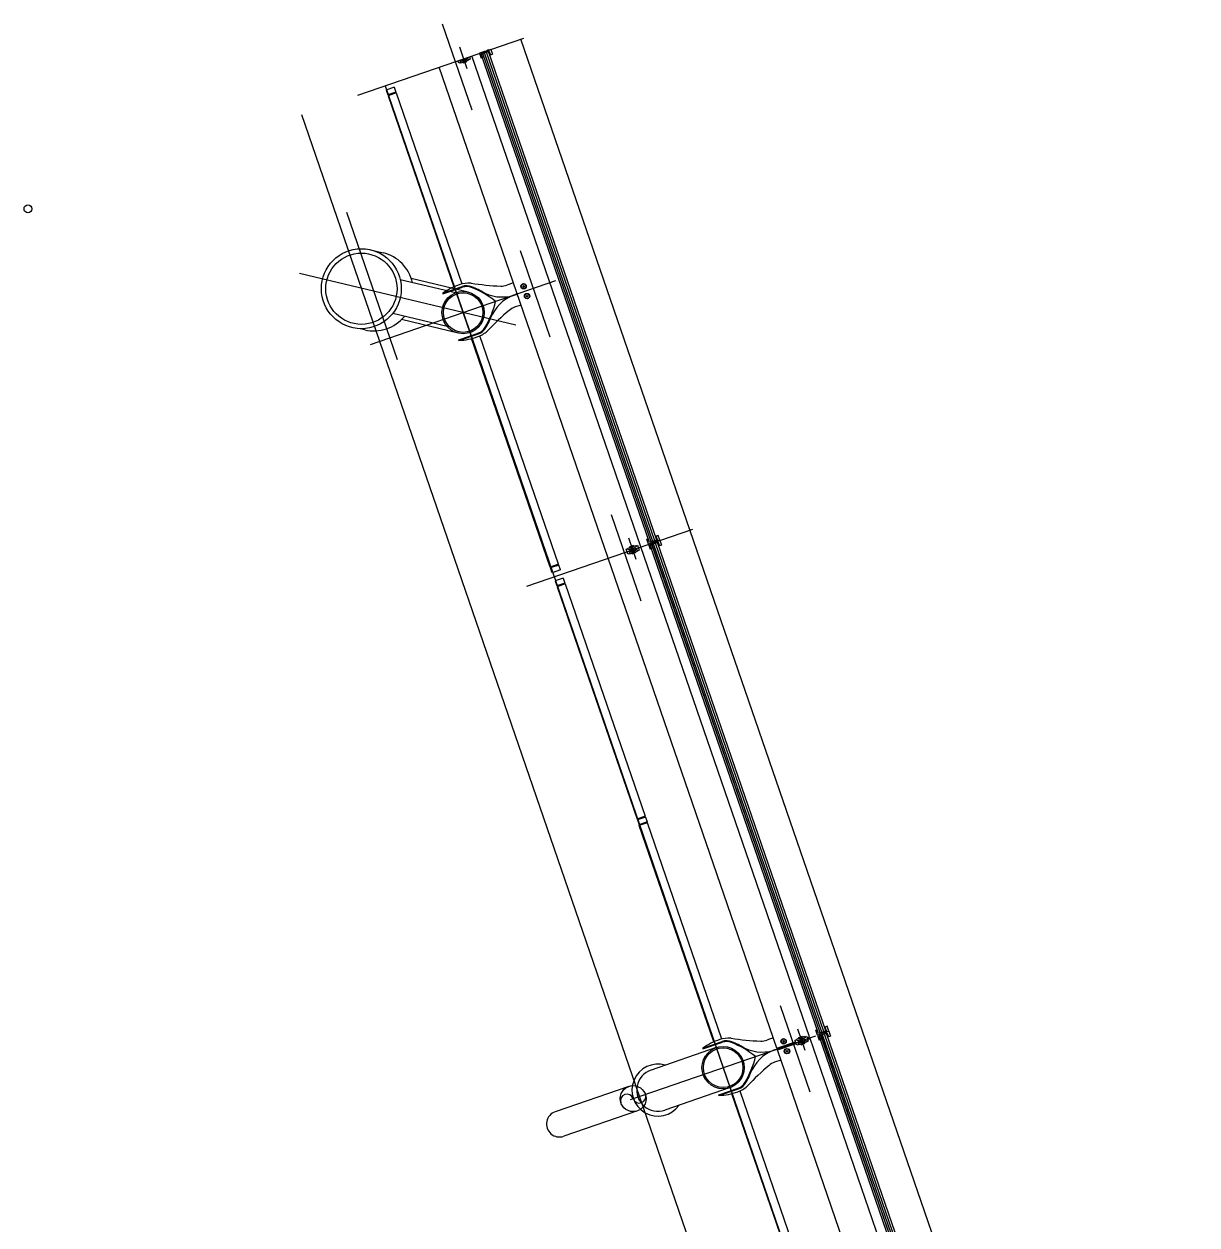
# Model space of a CAD drawing. Extents: x 809487 to 809680, y 818779 to 819225.
# Drawn here: x 809524.42 to 809531.2, y 819218.14 to 819225.08 of the extents above; entities that cross this region are included whole.
import ezdxf

# ---------------------------------------------------------------- set-up
doc = ezdxf.new("R2010")
doc.units = 0
for name, color, linetype in [('F-RC', 7, 'Continuous'), ('MAJ082__', 7, 'Continuous'), ('MAJ214__', 7, 'Continuous'), ('MAJ270__', 7, 'Continuous'), ('MAJ292__', 7, 'Continuous'), ('MAJ314__', 7, 'Continuous')]:
    doc.layers.add(name, color=color, linetype=linetype)

msp = doc.modelspace()

# ---------------------------------------------------------------- linework, layer by layer
at = {"layer": 'F-RC'}
for p, q in [((809526.5597, 819224.7179), (809526.5125, 819224.7017)), ((809526.5125, 819224.7017), (809526.5222, 819224.6733)), ((809526.5695, 819224.6896), (809526.5222, 819224.6733)), ((809526.5711, 819224.6848), (809526.5239, 819224.6686)), ((809526.5239, 819224.6686), (809526.904, 819223.5645)), ((809526.5241, 819224.6739), (809526.5258, 819224.6692)), ((809526.5597, 819224.7179), (809526.5695, 819224.6896)), ((809526.5676, 819224.6889), (809526.5693, 819224.6842)), ((809526.5711, 819224.6848), (809526.9512, 819223.5812)), ((809527.5088, 819221.9617), (809527.0544, 819223.2815)), ((809527.4615, 819221.9455), (809527.007, 819223.2656)), ((809527.5088, 819221.9617), (809527.4615, 819221.9455)), ((809527.5104, 819221.957), (809527.4631, 819221.9407)), ((809527.5085, 819221.9564), (809527.5069, 819221.9611)), ((809527.5202, 819221.9286), (809527.5104, 819221.957)), ((809527.4729, 819221.9124), (809527.4631, 819221.9407)), ((809527.465, 819221.9414), (809527.4634, 819221.9461)), ((809527.5202, 819221.9286), (809527.4729, 819221.9124)), ((809527.5365, 819221.8814), (809527.4892, 819221.8651)), ((809527.4892, 819221.8651), (809527.4989, 819221.8367)), ((809527.5462, 819221.853), (809527.4989, 819221.8367)), ((809527.5478, 819221.8483), (809527.5006, 819221.832)), ((809527.5006, 819221.832), (809527.9629, 819220.4894)), ((809527.5008, 819221.8374), (809527.5025, 819221.8327)), ((809527.5365, 819221.8814), (809527.5462, 819221.853)), ((809527.5443, 819221.8524), (809527.546, 819221.8476)), ((809527.5478, 819221.8483), (809528.0102, 819220.5056)), ((809528.0102, 819220.5056), (809527.9629, 819220.4894)), ((809528.0118, 819220.5009), (809527.9645, 819220.4846)), ((809528.0083, 819220.505), (809528.0099, 819220.5003)), ((809528.0118, 819220.5009), (809528.0216, 819220.4726)), ((809527.9645, 819220.4846), (809527.9743, 819220.4563)), ((809527.9648, 819220.49), (809527.9664, 819220.4853)), ((809528.0216, 819220.4726), (809527.9743, 819220.4563)), ((809528.0035, 819220.4611), (809527.9759, 819220.4515)), ((809528.4063, 819219.2016), (809527.9759, 819220.4515)), ((809527.9762, 819220.4569), (809527.9778, 819220.4522)), ((809528.0232, 819220.4678), (809528.0035, 819220.4611)), ((809528.0197, 819220.4719), (809528.0213, 819220.4672)), ((809528.4534, 819219.2183), (809528.0232, 819220.4678)), ((809528.5092, 819218.9027), (809528.9396, 819217.6528)), ((809528.5566, 819218.9186), (809528.9869, 819217.6691))]:
    msp.add_line(p, q, dxfattribs=at)
at = {"layer": 'MAJ082__'}
for p, q in [((809527.9157, 819218.9448), (809527.4899, 819218.7983)), ((809527.9645, 819218.803), (809527.5388, 819218.6564))]:
    msp.add_line(p, q, dxfattribs=at)
msp.add_circle((809527.9401, 819218.8739), 0.075, dxfattribs=at)
for centre, radius, start, end in [((809527.9046, 819218.8617), 0.0375, 19, 199), ((809527.9756, 819218.8861), 0.0375, 199, 19), ((809527.5144, 819218.7273), 0.075, 108.99964, 289.00049)]:
    msp.add_arc(centre, radius, start, end, dxfattribs=at)
at = {"layer": 'MAJ214__'}
for p, q in [((809526.9323, 819224.8568), (809526.9274, 819224.871)), ((809526.9479, 819224.8688), (809526.9403, 819224.8662)), ((809526.9481, 819224.8688), (809526.9788, 819224.8794)), ((809526.977, 819224.8698), (809526.9553, 819224.8623)), ((809526.9751, 819224.8692), (809526.9748, 819224.8701)), ((809526.977, 819224.8698), (809526.978, 819224.867)), ((809526.9881, 819224.876), (809526.9985, 819224.8796)), ((809526.9936, 819224.8938), (809526.9985, 819224.8796)), ((809528.9596, 819219.2303), (809527.0078, 819224.8987)), ((809528.0436, 819222.0904), (809527.0718, 819224.9127)), ((809528.0443, 819222.0906), (809527.0725, 819224.913)), ((809528.0537, 819222.0939), (809527.0819, 819224.9162)), ((809528.0651, 819222.0978), (809527.0933, 819224.9201)), ((809526.9427, 819224.8604), (809526.9323, 819224.8568)), ((809526.9553, 819224.8623), (809526.9562, 819224.8595)), ((809526.978, 819224.867), (809526.9562, 819224.8595)), ((809526.9575, 819224.8589), (809526.9562, 819224.8595)), ((809526.9572, 819224.863), (809526.9568, 819224.8639)), ((809526.9575, 819224.8589), (809526.9774, 819224.8657)), ((809526.9774, 819224.8657), (809526.978, 819224.867)), ((809527.8993, 819222.0486), (809527.9097, 819222.0522)), ((809527.909, 819222.0202), (809527.8993, 819222.0486)), ((809527.9194, 819222.0238), (809527.909, 819222.0202)), ((809527.9539, 819222.0688), (809527.91, 819222.0536)), ((809527.9113, 819222.0461), (809527.9189, 819222.0488)), ((809527.9246, 819222.0322), (809527.917, 819222.0296)), ((809527.9191, 819222.0488), (809527.9499, 819222.0594)), ((809527.9198, 819222.0612), (809527.9415, 819222.0687)), ((809527.9204, 819222.0625), (809527.9198, 819222.0612)), ((809527.9198, 819222.0612), (809527.9207, 819222.0584)), ((809527.9402, 819222.0693), (809527.9204, 819222.0625)), ((809527.9207, 819222.0584), (809527.9425, 819222.0659)), ((809527.9231, 819222.0592), (809527.9228, 819222.0586)), ((809527.923, 819222.0581), (809527.9228, 819222.0586)), ((809527.9248, 819222.0323), (809527.9556, 819222.0429)), ((809527.9537, 819222.0332), (809527.932, 819222.0258)), ((809527.932, 819222.0258), (809527.933, 819222.0229)), ((809527.9547, 819222.0304), (809527.933, 819222.0229)), ((809527.9342, 819222.0223), (809527.933, 819222.0229)), ((809527.9339, 819222.0264), (809527.9335, 819222.0274)), ((809527.9342, 819222.0223), (809527.9541, 819222.0291)), ((809527.9401, 819222.0651), (809527.9408, 819222.0647)), ((809527.9402, 819222.0693), (809527.9415, 819222.0687)), ((809527.9409, 819222.0643), (809527.9408, 819222.0647)), ((809527.9415, 819222.0687), (809527.9425, 819222.0659)), ((809527.9574, 819222.062), (809527.9499, 819222.0594)), ((809527.9518, 819222.0326), (809527.9515, 819222.0335)), ((809527.9537, 819222.0332), (809527.9547, 819222.0304)), ((809527.9541, 819222.0291), (809527.9547, 819222.0304)), ((809527.955, 819222.0678), (809527.9654, 819222.0714)), ((809527.9648, 819222.0394), (809527.9752, 819222.043)), ((809527.9654, 819222.0714), (809527.9752, 819222.043)), ((809529.0203, 819219.2538), (809528.0485, 819222.0762)), ((809529.021, 819219.2541), (809528.0492, 819222.0764)), ((809529.0305, 819219.2573), (809528.0586, 819222.0797)), ((809529.0418, 819219.2612), (809528.07, 819222.0836)), ((809530.0185, 819216.4247), (809529.0467, 819219.247)), ((809528.7705, 819219.1652), (809528.8792, 819219.2026)), ((809528.7738, 819219.1557), (809528.8825, 819219.1931)), ((809528.876, 819219.2121), (809528.8864, 819219.2156)), ((809528.8792, 819219.2026), (809528.876, 819219.2121)), ((809528.8857, 819219.1837), (809528.8825, 819219.1931)), ((809528.8961, 819219.1873), (809528.8857, 819219.1837)), ((809528.9306, 819219.2322), (809528.8867, 819219.2171)), ((809528.888, 819219.2096), (809528.8956, 819219.2122)), ((809528.9013, 819219.1957), (809528.8937, 819219.193)), ((809528.8958, 819219.2123), (809528.9266, 819219.2229)), ((809528.8965, 819219.2247), (809528.9182, 819219.2321)), ((809528.8971, 819219.2259), (809528.8965, 819219.2247)), ((809528.8965, 819219.2247), (809528.8974, 819219.2218)), ((809528.9169, 819219.2328), (809528.8971, 819219.2259)), ((809528.8974, 819219.2218), (809528.9192, 819219.2293)), ((809528.8998, 819219.2226), (809528.8995, 819219.222)), ((809528.8997, 819219.2215), (809528.8995, 819219.222)), ((809528.9015, 819219.1957), (809528.9323, 819219.2063)), ((809528.9304, 819219.1967), (809528.9087, 819219.1892)), ((809528.9087, 819219.1892), (809528.9097, 819219.1864)), ((809528.9314, 819219.1939), (809528.9097, 819219.1864)), ((809528.9109, 819219.1857), (809528.9097, 819219.1864)), ((809528.9106, 819219.1899), (809528.9102, 819219.1908)), ((809528.9109, 819219.1857), (809528.9308, 819219.1926)), ((809528.9168, 819219.2285), (809528.9175, 819219.2282)), ((809528.9169, 819219.2328), (809528.9182, 819219.2321)), ((809528.9176, 819219.2277), (809528.9175, 819219.2282)), ((809528.9182, 819219.2321), (809528.9192, 819219.2293)), ((809528.9341, 819219.2255), (809528.9266, 819219.2229)), ((809528.9285, 819219.196), (809528.9282, 819219.197)), ((809528.9304, 819219.1967), (809528.9314, 819219.1939)), ((809528.9308, 819219.1926), (809528.9314, 819219.1939)), ((809528.9317, 819219.2312), (809528.9421, 819219.2348)), ((809528.9415, 819219.2029), (809528.9519, 819219.2065)), ((809528.9421, 819219.2348), (809528.9454, 819219.2254)), ((809528.9454, 819219.2254), (809528.9596, 819219.2303)), ((809528.9486, 819219.2159), (809528.9629, 819219.2208)), ((809528.9486, 819219.2159), (809528.9519, 819219.2065)), ((809530.9146, 819213.5524), (809528.9629, 819219.2208)), ((809529.997, 819216.4173), (809529.0252, 819219.2396)), ((809529.9977, 819216.4175), (809529.0259, 819219.2399)), ((809530.0072, 819216.4208), (809529.0353, 819219.2431))]:
    msp.add_line(p, q, dxfattribs=at)
for points in [[(809526.9438, 819224.8594), (809526.9878, 819224.8746)], [(809526.8398, 819223.5276), (809526.9526, 819223.5664)], [(809526.9336, 819223.2551), (809527.0464, 819223.294)], [(809527.9205, 819222.0229), (809527.9645, 819222.038)], [(809528.3421, 819219.1647), (809528.4549, 819219.2036)], [(809528.8972, 819219.1863), (809528.9412, 819219.2015)], [(809528.4359, 819218.8923), (809528.5487, 819218.9311)]]:
    msp.add_lwpolyline(points, dxfattribs=at)
for centre, radius in [((809527.3074, 819223.5679), 0.0155), ((809527.3074, 819223.5679), 0.0135), ((809527.3074, 819223.5679), 0.0042), ((809527.3269, 819223.5112), 0.0155), ((809527.3269, 819223.5112), 0.0135), ((809527.3269, 819223.5112), 0.0042), ((809527.9372, 819222.0458), 0.006), ((809528.8096, 819219.2051), 0.0155), ((809528.8096, 819219.2051), 0.0135), ((809528.8096, 819219.2051), 0.0042), ((809528.9139, 819219.2093), 0.006), ((809528.8292, 819219.1483), 0.0155), ((809528.8292, 819219.1483), 0.0135), ((809528.8292, 819219.1483), 0.0042)]:
    msp.add_circle(centre, radius, dxfattribs=at)
for centre, radius, start, end in [((809526.9605, 819224.8824), 0.0095, 199.00008, 251.30512), ((809526.9605, 819224.8824), 0.006, 199.00013, 18.99986), ((809526.9605, 819224.8824), 0.0109, 281.1265, 296.87349), ((809526.9605, 819224.8824), 0.0095, 325.18264, 18.99991), ((809526.9784, 819223.4915), 0.0792, 68.03764, 109), ((809526.796, 819223.0391), 0.567, 59.89592, 68.03764), ((809527.0904, 819223.547), 0.02, 239.89592, 251.32459), ((809527.1823, 819223.7367), 0.2307, 244.76877, 292.32268), ((809527.3323, 819223.3012), 0.2307, 105.67731, 153.23123), ((809527.1823, 819223.7367), 0.2307, 285.67731, 292.32268), ((809527.3323, 819223.3012), 0.2307, 105.67731, 112.32268), ((809526.5983, 819223.613), 0.567, 329.96236, 338.10407), ((809527.143, 819223.3941), 0.02, 146.67541, 158.10407), ((809527.0207, 819223.3689), 0.0792, 289, 329.96236), ((809527.9372, 819222.0458), 0.0095, 146.69488, 251.30512), ((809527.9372, 819222.0458), 0.0109, 101.1265, 116.87349), ((809527.9372, 819222.0458), 0.0109, 281.1265, 296.87349), ((809527.9372, 819222.0458), 0.0095, 325.18264, 72.81736), ((809528.4807, 819219.1287), 0.0792, 68.03764, 109), ((809528.2982, 819218.6763), 0.567, 59.89592, 68.03764), ((809528.9139, 819219.2093), 0.0095, 146.69488, 251.30512), ((809528.9139, 819219.2093), 0.0109, 101.1265, 116.87349), ((809528.9139, 819219.2093), 0.0109, 281.1265, 296.87349), ((809528.9139, 819219.2093), 0.0095, 325.18264, 72.81736), ((809528.5927, 819219.1841), 0.02, 239.89592, 251.32459), ((809528.6846, 819219.3738), 0.2307, 244.76877, 292.32268), ((809528.8345, 819218.9384), 0.2307, 105.67731, 153.23123), ((809528.8345, 819218.9384), 0.2307, 105.67731, 112.32268), ((809528.6846, 819219.3738), 0.2307, 285.67731, 292.32268), ((809528.6453, 819219.0313), 0.02, 146.67541, 158.10407), ((809528.1006, 819219.2502), 0.567, 329.96236, 338.10407), ((809528.5229, 819219.006), 0.0792, 289, 329.96236)]:
    msp.add_arc(centre, radius, start, end, dxfattribs=at)
for points, degree in [([(809526.9441, 819224.8767), (809526.9444, 819224.8757), (809526.9449, 819224.8747), (809526.9458, 819224.8727), (809526.9463, 819224.8718), (809526.9471, 819224.8705), (809526.9473, 819224.87), (809526.9477, 819224.8694), (809526.9478, 819224.8691), (809526.9479, 819224.8689), (809526.9479, 819224.8688), (809526.9479, 819224.8688)], 3), ([(809526.9481, 819224.8688), (809526.948, 819224.8688), (809526.948, 819224.8688), (809526.9479, 819224.8688)], 2), ([(809526.9481, 819224.8688), (809526.948, 819224.8688), (809526.948, 819224.8688), (809526.9479, 819224.8688)], 2), ([(809526.9575, 819224.8734), (809526.9577, 819224.8733), (809526.9579, 819224.8732), (809526.9583, 819224.8731), (809526.9585, 819224.873), (809526.9587, 819224.8729), (809526.9588, 819224.8729), (809526.9589, 819224.8729), (809526.9589, 819224.8729), (809526.959, 819224.8729)], 3), ([(809526.959, 819224.8729), (809526.9607, 819224.8723), (809526.9626, 819224.8716)], 2), ([(809526.9655, 819224.8726), (809526.9666, 819224.8743), (809526.9676, 819224.8758)], 2), ([(809526.9676, 819224.8758), (809526.9676, 819224.8759), (809526.9676, 819224.8759), (809526.9677, 819224.876), (809526.9677, 819224.876), (809526.9679, 819224.8763), (809526.968, 819224.8764), (809526.9682, 819224.8768), (809526.9684, 819224.877), (809526.9685, 819224.8772)], 3), ([(809526.9788, 819224.8794), (809526.9788, 819224.8794), (809526.9788, 819224.8795), (809526.9788, 819224.8796), (809526.9787, 819224.8798), (809526.9786, 819224.8804), (809526.9785, 819224.8808), (809526.9783, 819224.882), (809526.9782, 819224.883), (809526.9778, 819224.8853), (809526.9775, 819224.8865), (809526.977, 819224.8878), (809526.977, 819224.8879), (809526.977, 819224.888)], 3), ([(809526.9864, 819224.882), (809526.9858, 819224.8818), (809526.9851, 819224.8816), (809526.9836, 819224.881), (809526.9826, 819224.8807), (809526.9811, 819224.8802), (809526.9805, 819224.88), (809526.9795, 819224.8797), (809526.9792, 819224.8795), (809526.9788, 819224.8794)], 3), ([(809526.9864, 819224.882), (809526.9856, 819224.8817), (809526.9847, 819224.8814), (809526.9838, 819224.8811), (809526.9826, 819224.8807), (809526.9813, 819224.8803), (809526.98, 819224.8798), (809526.9796, 819224.8797), (809526.9792, 819224.8796), (809526.9788, 819224.8794)], 3), ([(809526.9864, 819224.882), (809526.9864, 819224.882), (809526.9864, 819224.882), (809526.9865, 819224.8821), (809526.9865, 819224.8821), (809526.9866, 819224.8821), (809526.9866, 819224.8821), (809526.9868, 819224.8821), (809526.9868, 819224.882), (809526.987, 819224.882), (809526.987, 819224.8819), (809526.9871, 819224.8818), (809526.9872, 819224.8817), (809526.9872, 819224.8817)], 3), ([(809526.9873, 819224.8815), (809526.9873, 819224.8815), (809526.9873, 819224.8815), (809526.9872, 819224.8816), (809526.9872, 819224.8816), (809526.9872, 819224.8816), (809526.9872, 819224.8817), (809526.9872, 819224.8817)], 3), ([(809526.9873, 819224.8815), (809526.9874, 819224.8811), (809526.9875, 819224.8808), (809526.9877, 819224.8799), (809526.9878, 819224.8794), (809526.9879, 819224.8783), (809526.988, 819224.8777), (809526.9881, 819224.8765), (809526.9881, 819224.8759), (809526.9881, 819224.8753)], 3), ([(809526.9881, 819224.8753), (809526.9881, 819224.8752), (809526.9881, 819224.8752), (809526.9881, 819224.8751), (809526.9881, 819224.875), (809526.9881, 819224.875), (809526.988, 819224.8749), (809526.988, 819224.8749), (809526.988, 819224.8748), (809526.988, 819224.8748), (809526.988, 819224.8747), (809526.9879, 819224.8747), (809526.9879, 819224.8747), (809526.9879, 819224.8746), (809526.9878, 819224.8746), (809526.9878, 819224.8746)], 3), ([(809526.9399, 819224.8654), (809526.9399, 819224.8654), (809526.9399, 819224.8655), (809526.9399, 819224.8656), (809526.9399, 819224.8656), (809526.9399, 819224.8658), (809526.94, 819224.8659), (809526.9401, 819224.866), (809526.9401, 819224.866), (809526.9402, 819224.8661), (809526.9403, 819224.8661), (809526.9403, 819224.8662), (809526.9403, 819224.8662), (809526.9403, 819224.8662)], 3), ([(809526.9399, 819224.8654), (809526.94, 819224.8654), (809526.94, 819224.8654), (809526.94, 819224.8653), (809526.94, 819224.8653), (809526.94, 819224.8653), (809526.94, 819224.8652), (809526.94, 819224.8652)], 3), ([(809526.9432, 819224.8598), (809526.9428, 819224.8603), (809526.9424, 819224.8608), (809526.9418, 819224.8618), (809526.9415, 819224.8623), (809526.9409, 819224.8633), (809526.9407, 819224.8638), (809526.9403, 819224.8646), (809526.9401, 819224.8649), (809526.94, 819224.8652)], 3), ([(809526.9438, 819224.8594), (809526.9438, 819224.8594), (809526.9438, 819224.8594), (809526.9437, 819224.8594), (809526.9436, 819224.8594), (809526.9436, 819224.8595), (809526.9435, 819224.8595), (809526.9435, 819224.8595), (809526.9435, 819224.8595), (809526.9434, 819224.8596), (809526.9434, 819224.8596), (809526.9433, 819224.8597), (809526.9433, 819224.8597), (809526.9432, 819224.8598), (809526.9432, 819224.8598), (809526.9432, 819224.8598)], 3), ([(809527.9097, 819222.0529), (809527.9097, 819222.0529), (809527.9097, 819222.053), (809527.9097, 819222.0531), (809527.9097, 819222.0531), (809527.9097, 819222.0532), (809527.9097, 819222.0533), (809527.9097, 819222.0533), (809527.9098, 819222.0533), (809527.9098, 819222.0534), (809527.9098, 819222.0534), (809527.9098, 819222.0535), (809527.9099, 819222.0535), (809527.9099, 819222.0536), (809527.9099, 819222.0536), (809527.91, 819222.0536)], 3), ([(809527.9105, 819222.0467), (809527.9104, 819222.047), (809527.9103, 819222.0474), (809527.9101, 819222.0482), (809527.91, 819222.0488), (809527.9098, 819222.0499), (809527.9098, 819222.0505), (809527.9097, 819222.0517), (809527.9097, 819222.0523), (809527.9097, 819222.0529)], 3), ([(809527.9105, 819222.0467), (809527.9105, 819222.0467), (809527.9105, 819222.0467), (809527.9105, 819222.0466), (809527.9105, 819222.0466), (809527.9106, 819222.0465), (809527.9106, 819222.0465), (809527.9106, 819222.0465)], 3), ([(809527.9113, 819222.0461), (809527.9113, 819222.0461), (809527.9113, 819222.0461), (809527.9113, 819222.0461), (809527.9112, 819222.0461), (809527.9112, 819222.0461), (809527.9111, 819222.0461), (809527.911, 819222.0461), (809527.9109, 819222.0461), (809527.9108, 819222.0462), (809527.9107, 819222.0463), (809527.9106, 819222.0464), (809527.9106, 819222.0464), (809527.9106, 819222.0465)], 3), ([(809527.9166, 819222.0288), (809527.9166, 819222.0289), (809527.9166, 819222.0289), (809527.9166, 819222.029), (809527.9166, 819222.0291), (809527.9166, 819222.0292), (809527.9167, 819222.0293), (809527.9168, 819222.0294), (809527.9168, 819222.0295), (809527.9169, 819222.0295), (809527.917, 819222.0296), (809527.917, 819222.0296), (809527.917, 819222.0296), (809527.917, 819222.0296)], 3), ([(809527.9166, 819222.0288), (809527.9167, 819222.0288), (809527.9167, 819222.0288), (809527.9167, 819222.0288), (809527.9167, 819222.0287), (809527.9167, 819222.0287), (809527.9167, 819222.0287), (809527.9167, 819222.0286)], 3), ([(809527.9199, 819222.0233), (809527.9195, 819222.0238), (809527.9191, 819222.0243), (809527.9185, 819222.0252), (809527.9182, 819222.0257), (809527.9176, 819222.0267), (809527.9174, 819222.0272), (809527.917, 819222.028), (809527.9168, 819222.0283), (809527.9167, 819222.0286)], 3), ([(809527.9189, 819222.0488), (809527.9189, 819222.0487), (809527.9189, 819222.0487), (809527.919, 819222.0486), (809527.9191, 819222.0484), (809527.9192, 819222.0478), (809527.9192, 819222.0474), (809527.9194, 819222.0462), (809527.9196, 819222.0452), (809527.92, 819222.0429), (809527.9203, 819222.0417), (809527.9211, 819222.0394), (809527.9215, 819222.0383), (809527.9225, 819222.0362), (809527.923, 819222.0352), (809527.9238, 819222.0339), (809527.924, 819222.0335), (809527.9244, 819222.0328), (809527.9245, 819222.0326), (809527.9246, 819222.0323), (809527.9246, 819222.0323), (809527.9246, 819222.0322)], 3), ([(809527.9189, 819222.0488), (809527.919, 819222.0488), (809527.919, 819222.0488), (809527.9191, 819222.0488)], 2), ([(809527.9205, 819222.0229), (809527.9205, 819222.0229), (809527.9205, 819222.0229), (809527.9204, 819222.0229), (809527.9204, 819222.0229), (809527.9203, 819222.0229), (809527.9202, 819222.0229), (809527.9202, 819222.023), (809527.9202, 819222.023), (809527.9201, 819222.023), (809527.9201, 819222.0231), (809527.92, 819222.0231), (809527.92, 819222.0231), (809527.9199, 819222.0232), (809527.9199, 819222.0232), (809527.9199, 819222.0233)], 3), ([(809527.9248, 819222.0323), (809527.9247, 819222.0323), (809527.9247, 819222.0322), (809527.9246, 819222.0322)], 2), ([(809527.9248, 819222.0323), (809527.9247, 819222.0323), (809527.9247, 819222.0322), (809527.9246, 819222.0322)], 2), ([(809527.9302, 819222.0523), (809527.9301, 819222.0523), (809527.9301, 819222.0523), (809527.9301, 819222.0522), (809527.93, 819222.0521), (809527.9299, 819222.0519), (809527.9298, 819222.0517), (809527.9295, 819222.0514), (809527.9294, 819222.0512), (809527.9293, 819222.051)], 3), ([(809527.9323, 819222.0556), (809527.9312, 819222.0539), (809527.9302, 819222.0523)], 2), ([(809527.9342, 819222.0368), (809527.9344, 819222.0368), (809527.9346, 819222.0367), (809527.935, 819222.0365), (809527.9352, 819222.0365), (809527.9354, 819222.0364), (809527.9355, 819222.0364), (809527.9356, 819222.0363), (809527.9356, 819222.0363), (809527.9357, 819222.0363)], 3), ([(809527.9388, 819222.0553), (809527.9371, 819222.0559), (809527.9351, 819222.0566)], 2), ([(809527.9357, 819222.0363), (809527.9374, 819222.0357), (809527.9393, 819222.0351)], 2), ([(809527.9403, 819222.0548), (809527.9401, 819222.0549), (809527.9399, 819222.0549), (809527.9395, 819222.0551), (809527.9393, 819222.0552), (809527.939, 819222.0552), (809527.9389, 819222.0553), (809527.9388, 819222.0553), (809527.9388, 819222.0553), (809527.9388, 819222.0553)], 3), ([(809527.9422, 819222.036), (809527.9433, 819222.0378), (809527.9443, 819222.0393)], 2), ([(809527.9443, 819222.0393), (809527.9443, 819222.0393), (809527.9443, 819222.0393), (809527.9444, 819222.0394), (809527.9444, 819222.0395), (809527.9446, 819222.0397), (809527.9447, 819222.0399), (809527.9449, 819222.0402), (809527.9451, 819222.0404), (809527.9452, 819222.0406)], 3), ([(809527.9556, 819222.0429), (809527.9555, 819222.0429), (809527.9555, 819222.0429), (809527.9555, 819222.043), (809527.9554, 819222.0432), (809527.9553, 819222.0438), (809527.9552, 819222.0442), (809527.9551, 819222.0455), (809527.9549, 819222.0465), (809527.9545, 819222.0487), (809527.9542, 819222.0499), (809527.9534, 819222.0523), (809527.953, 819222.0534), (809527.952, 819222.0555), (809527.9514, 819222.0564), (809527.9507, 819222.0577), (809527.9504, 819222.0582), (809527.9501, 819222.0588), (809527.95, 819222.059), (809527.9499, 819222.0593), (809527.9499, 819222.0594), (809527.9499, 819222.0594)], 3), ([(809527.9539, 819222.0688), (809527.954, 819222.0688), (809527.954, 819222.0688), (809527.9541, 819222.0688), (809527.9541, 819222.0687), (809527.9542, 819222.0687), (809527.9542, 819222.0687), (809527.9543, 819222.0687), (809527.9543, 819222.0686), (809527.9544, 819222.0686), (809527.9544, 819222.0686), (809527.9545, 819222.0685), (809527.9545, 819222.0685), (809527.9546, 819222.0684), (809527.9546, 819222.0684), (809527.9546, 819222.0683)], 3), ([(809527.9546, 819222.0683), (809527.955, 819222.0679), (809527.9553, 819222.0674), (809527.956, 819222.0664), (809527.9563, 819222.0659), (809527.9569, 819222.0649), (809527.9571, 819222.0644), (809527.9575, 819222.0636), (809527.9576, 819222.0633), (809527.9577, 819222.063)], 3), ([(809527.9631, 819222.0455), (809527.9625, 819222.0453), (809527.9619, 819222.045), (809527.9603, 819222.0445), (809527.9593, 819222.0442), (809527.9578, 819222.0436), (809527.9572, 819222.0434), (809527.9562, 819222.0431), (809527.9559, 819222.043), (809527.9556, 819222.0429)], 3), ([(809527.9631, 819222.0455), (809527.9623, 819222.0452), (809527.9614, 819222.0449), (809527.9605, 819222.0446), (809527.9593, 819222.0441), (809527.958, 819222.0437), (809527.9567, 819222.0433), (809527.9563, 819222.0431), (809527.9559, 819222.043), (809527.9556, 819222.0429)], 3), ([(809527.9578, 819222.0628), (809527.9578, 819222.0628), (809527.9578, 819222.0627), (809527.9579, 819222.0626), (809527.9579, 819222.0625), (809527.9578, 819222.0624), (809527.9578, 819222.0623), (809527.9577, 819222.0622), (809527.9577, 819222.0622), (809527.9576, 819222.0621), (809527.9575, 819222.062), (809527.9574, 819222.062), (809527.9574, 819222.062), (809527.9574, 819222.062)], 3), ([(809527.9578, 819222.0628), (809527.9578, 819222.0628), (809527.9578, 819222.0628), (809527.9578, 819222.0629), (809527.9578, 819222.0629), (809527.9578, 819222.0629), (809527.9578, 819222.063), (809527.9577, 819222.063)], 3), ([(809527.9631, 819222.0455), (809527.9631, 819222.0455), (809527.9631, 819222.0455), (809527.9632, 819222.0455), (809527.9632, 819222.0455), (809527.9633, 819222.0455), (809527.9633, 819222.0455), (809527.9635, 819222.0455), (809527.9635, 819222.0455), (809527.9637, 819222.0454), (809527.9637, 819222.0454), (809527.9638, 819222.0453), (809527.9639, 819222.0452), (809527.9639, 819222.0451)], 3), ([(809527.964, 819222.0449), (809527.964, 819222.0449), (809527.964, 819222.045), (809527.9639, 819222.045), (809527.9639, 819222.045), (809527.9639, 819222.0451), (809527.9639, 819222.0451), (809527.9639, 819222.0451)], 3), ([(809527.964, 819222.0449), (809527.9641, 819222.0446), (809527.9642, 819222.0443), (809527.9644, 819222.0434), (809527.9645, 819222.0428), (809527.9646, 819222.0417), (809527.9647, 819222.0412), (809527.9648, 819222.04), (809527.9648, 819222.0394), (809527.9648, 819222.0388)], 3), ([(809527.9648, 819222.0388), (809527.9648, 819222.0387), (809527.9648, 819222.0386), (809527.9648, 819222.0385), (809527.9648, 819222.0385), (809527.9648, 819222.0384), (809527.9647, 819222.0384), (809527.9647, 819222.0383), (809527.9647, 819222.0383), (809527.9647, 819222.0382), (809527.9647, 819222.0382), (809527.9646, 819222.0381), (809527.9646, 819222.0381), (809527.9646, 819222.038), (809527.9645, 819222.038), (809527.9645, 819222.038)], 3), ([(809528.8864, 819219.2163), (809528.8864, 819219.2164), (809528.8864, 819219.2164), (809528.8864, 819219.2165), (809528.8864, 819219.2166), (809528.8864, 819219.2167), (809528.8864, 819219.2167), (809528.8864, 819219.2168), (809528.8865, 819219.2168), (809528.8865, 819219.2169), (809528.8865, 819219.2169), (809528.8865, 819219.2169), (809528.8866, 819219.217), (809528.8866, 819219.217), (809528.8866, 819219.217), (809528.8867, 819219.2171)], 3), ([(809528.8872, 819219.2102), (809528.8871, 819219.2105), (809528.887, 819219.2108), (809528.8868, 819219.2117), (809528.8867, 819219.2122), (809528.8865, 819219.2133), (809528.8865, 819219.2139), (809528.8864, 819219.2151), (809528.8864, 819219.2157), (809528.8864, 819219.2163)], 3), ([(809528.8872, 819219.2102), (809528.8872, 819219.2101), (809528.8872, 819219.2101), (809528.8872, 819219.2101), (809528.8872, 819219.21), (809528.8873, 819219.21), (809528.8873, 819219.21), (809528.8873, 819219.21)], 3), ([(809528.888, 819219.2096), (809528.888, 819219.2096), (809528.888, 819219.2096), (809528.888, 819219.2096), (809528.888, 819219.2096), (809528.8879, 819219.2096), (809528.8878, 819219.2096), (809528.8877, 819219.2096), (809528.8876, 819219.2096), (809528.8875, 819219.2097), (809528.8874, 819219.2097), (809528.8873, 819219.2098), (809528.8873, 819219.2099), (809528.8873, 819219.21)], 3), ([(809528.8934, 819219.1923), (809528.8933, 819219.1923), (809528.8933, 819219.1923), (809528.8933, 819219.1924), (809528.8933, 819219.1925), (809528.8934, 819219.1927), (809528.8934, 819219.1928), (809528.8935, 819219.1929), (809528.8935, 819219.1929), (809528.8936, 819219.193), (809528.8937, 819219.193), (809528.8937, 819219.193), (809528.8937, 819219.193), (809528.8937, 819219.193)], 3), ([(809528.8934, 819219.1923), (809528.8934, 819219.1923), (809528.8934, 819219.1922), (809528.8934, 819219.1922), (809528.8934, 819219.1922), (809528.8934, 819219.1921), (809528.8934, 819219.1921), (809528.8934, 819219.1921)], 3), ([(809528.8966, 819219.1867), (809528.8962, 819219.1872), (809528.8958, 819219.1877), (809528.8952, 819219.1887), (809528.8949, 819219.1892), (809528.8943, 819219.1902), (809528.8941, 819219.1906), (809528.8937, 819219.1915), (809528.8935, 819219.1918), (809528.8934, 819219.1921)], 3), ([(809528.8956, 819219.2122), (809528.8957, 819219.2122), (809528.8957, 819219.2122), (809528.8958, 819219.2123)], 2), ([(809528.8956, 819219.2122), (809528.8956, 819219.2122), (809528.8956, 819219.2122), (809528.8957, 819219.212), (809528.8958, 819219.2118), (809528.8959, 819219.2113), (809528.8959, 819219.2109), (809528.8961, 819219.2096), (809528.8963, 819219.2086), (809528.8967, 819219.2063), (809528.897, 819219.2051), (809528.8978, 819219.2028), (809528.8982, 819219.2017), (809528.8992, 819219.1996), (809528.8997, 819219.1987), (809528.9005, 819219.1974), (809528.9007, 819219.1969), (809528.9011, 819219.1963), (809528.9012, 819219.196), (809528.9013, 819219.1958), (809528.9013, 819219.1957), (809528.9013, 819219.1957)], 3), ([(809528.8972, 819219.1863), (809528.8972, 819219.1863), (809528.8972, 819219.1863), (809528.8971, 819219.1863), (809528.8971, 819219.1863), (809528.897, 819219.1864), (809528.897, 819219.1864), (809528.8969, 819219.1864), (809528.8969, 819219.1864), (809528.8968, 819219.1865), (809528.8968, 819219.1865), (809528.8967, 819219.1866), (809528.8967, 819219.1866), (809528.8966, 819219.1866), (809528.8966, 819219.1867), (809528.8966, 819219.1867)], 3), ([(809528.9015, 819219.1957), (809528.9014, 819219.1957), (809528.9014, 819219.1957), (809528.9013, 819219.1957)], 2), ([(809528.9015, 819219.1957), (809528.9014, 819219.1957), (809528.9014, 819219.1957), (809528.9013, 819219.1957)], 2), ([(809528.9069, 819219.2158), (809528.9068, 819219.2158), (809528.9068, 819219.2157), (809528.9068, 819219.2157), (809528.9067, 819219.2156), (809528.9066, 819219.2154), (809528.9065, 819219.2152), (809528.9062, 819219.2148), (809528.9061, 819219.2146), (809528.906, 819219.2145)], 3), ([(809528.909, 819219.219), (809528.9079, 819219.2173), (809528.9069, 819219.2158)], 2), ([(809528.9109, 819219.2003), (809528.9111, 819219.2002), (809528.9113, 819219.2001), (809528.9117, 819219.2), (809528.9119, 819219.1999), (809528.9121, 819219.1998), (809528.9122, 819219.1998), (809528.9123, 819219.1998), (809528.9124, 819219.1998), (809528.9124, 819219.1998)], 3), ([(809528.9155, 819219.2188), (809528.9138, 819219.2193), (809528.9118, 819219.22)], 2), ([(809528.9124, 819219.1998), (809528.9141, 819219.1992), (809528.9161, 819219.1985)], 2), ([(809528.917, 819219.2183), (809528.9168, 819219.2183), (809528.9166, 819219.2184), (809528.9162, 819219.2185), (809528.916, 819219.2186), (809528.9157, 819219.2187), (809528.9156, 819219.2187), (809528.9155, 819219.2187), (809528.9155, 819219.2188), (809528.9155, 819219.2188)], 3), ([(809528.9189, 819219.1995), (809528.92, 819219.2012), (809528.921, 819219.2027)], 2), ([(809528.921, 819219.2027), (809528.921, 819219.2028), (809528.921, 819219.2028), (809528.9211, 819219.2029), (809528.9212, 819219.2029), (809528.9213, 819219.2032), (809528.9214, 819219.2033), (809528.9216, 819219.2037), (809528.9218, 819219.2039), (809528.9219, 819219.204)], 3), ([(809528.9323, 819219.2063), (809528.9322, 819219.2063), (809528.9322, 819219.2063), (809528.9322, 819219.2065), (809528.9321, 819219.2067), (809528.932, 819219.2073), (809528.9319, 819219.2077), (809528.9318, 819219.2089), (809528.9316, 819219.2099), (809528.9312, 819219.2122), (809528.9309, 819219.2134), (809528.9301, 819219.2157), (809528.9297, 819219.2168), (809528.9287, 819219.2189), (809528.9282, 819219.2198), (809528.9274, 819219.2211), (809528.9271, 819219.2216), (809528.9268, 819219.2223), (809528.9267, 819219.2225), (809528.9266, 819219.2227), (809528.9266, 819219.2228), (809528.9266, 819219.2229)], 3), ([(809528.9306, 819219.2322), (809528.9307, 819219.2322), (809528.9307, 819219.2322), (809528.9308, 819219.2322), (809528.9308, 819219.2322), (809528.9309, 819219.2322), (809528.9309, 819219.2321), (809528.931, 819219.2321), (809528.931, 819219.2321), (809528.9311, 819219.232), (809528.9311, 819219.232), (809528.9312, 819219.232), (809528.9312, 819219.2319), (809528.9313, 819219.2319), (809528.9313, 819219.2318), (809528.9313, 819219.2318)], 3), ([(809528.9313, 819219.2318), (809528.9317, 819219.2313), (809528.932, 819219.2308), (809528.9327, 819219.2298), (809528.933, 819219.2293), (809528.9336, 819219.2284), (809528.9338, 819219.2279), (809528.9342, 819219.2271), (809528.9343, 819219.2267), (809528.9345, 819219.2264)], 3), ([(809528.9398, 819219.2089), (809528.9392, 819219.2087), (809528.9386, 819219.2085), (809528.937, 819219.2079), (809528.936, 819219.2076), (809528.9345, 819219.2071), (809528.9339, 819219.2069), (809528.9329, 819219.2065), (809528.9326, 819219.2064), (809528.9323, 819219.2063)], 3), ([(809528.9398, 819219.2089), (809528.939, 819219.2086), (809528.9381, 819219.2083), (809528.9372, 819219.208), (809528.936, 819219.2076), (809528.9347, 819219.2071), (809528.9334, 819219.2067), (809528.933, 819219.2066), (809528.9326, 819219.2064), (809528.9323, 819219.2063)], 3), ([(809528.9345, 819219.2262), (809528.9345, 819219.2262), (809528.9345, 819219.2262), (809528.9346, 819219.2261), (809528.9346, 819219.226), (809528.9345, 819219.2258), (809528.9345, 819219.2258), (809528.9344, 819219.2256), (809528.9344, 819219.2256), (809528.9343, 819219.2255), (809528.9342, 819219.2255), (809528.9341, 819219.2255), (809528.9341, 819219.2255), (809528.9341, 819219.2255)], 3), ([(809528.9345, 819219.2262), (809528.9345, 819219.2263), (809528.9345, 819219.2263), (809528.9345, 819219.2263), (809528.9345, 819219.2263), (809528.9345, 819219.2264), (809528.9345, 819219.2264), (809528.9345, 819219.2264)], 3), ([(809528.9398, 819219.2089), (809528.9398, 819219.2089), (809528.9398, 819219.2089), (809528.9399, 819219.2089), (809528.9399, 819219.2089), (809528.94, 819219.209), (809528.94, 819219.209), (809528.9402, 819219.209), (809528.9402, 819219.2089), (809528.9404, 819219.2089), (809528.9404, 819219.2088), (809528.9405, 819219.2087), (809528.9406, 819219.2086), (809528.9406, 819219.2086)], 3), ([(809528.9407, 819219.2084), (809528.9407, 819219.2084), (809528.9407, 819219.2084), (809528.9406, 819219.2085), (809528.9406, 819219.2085), (809528.9406, 819219.2085), (809528.9406, 819219.2085), (809528.9406, 819219.2086)], 3), ([(809528.9407, 819219.2084), (809528.9408, 819219.208), (809528.9409, 819219.2077), (809528.9411, 819219.2068), (809528.9412, 819219.2063), (809528.9413, 819219.2052), (809528.9414, 819219.2046), (809528.9415, 819219.2034), (809528.9415, 819219.2028), (809528.9415, 819219.2022)], 3), ([(809528.9415, 819219.2022), (809528.9415, 819219.2021), (809528.9415, 819219.2021), (809528.9415, 819219.202), (809528.9415, 819219.2019), (809528.9415, 819219.2019), (809528.9415, 819219.2018), (809528.9414, 819219.2018), (809528.9414, 819219.2017), (809528.9414, 819219.2017), (809528.9414, 819219.2016), (809528.9413, 819219.2016), (809528.9413, 819219.2015), (809528.9413, 819219.2015), (809528.9412, 819219.2015), (809528.9412, 819219.2015)], 3)]:
    msp.add_open_spline(points, degree=degree, dxfattribs=at)
at = {"layer": 'MAJ270__'}
for p, q in [((809527.0101, 819224.5847), (809526.8385, 819225.0833)), ((809526.3497, 819224.6721), (809527.3079, 819225.002)), ((809526.9369, 819224.951), (809526.9797, 819224.8268)), ((809527.1, 819224.9383), (809527.1048, 819224.9241)), ((809526.5067, 819224.7261), (809528.4601, 819219.053)), ((809526.0233, 819224.5597), (809530.1299, 819212.6334)), ((809526.5784, 819223.1433), (809526.2853, 819223.9945)), ((809526.8369, 819223.7672), (809527.055, 819223.1339)), ((809527.4613, 819223.2745), (809527.2896, 819223.7731)), ((809527.2619, 819223.3434), (809526.0115, 819223.6415)), ((809526.4219, 819223.2313), (809527.4939, 819223.6004)), ((809527.0174, 819223.2429), (809526.9001, 819223.5838)), ((809527.9869, 819221.7482), (809527.8152, 819222.2468)), ((809527.3264, 819221.8355), (809528.2846, 819222.1654)), ((809527.9136, 819222.1145), (809527.9564, 819221.9902)), ((809528.9636, 819218.9116), (809528.7919, 819219.4102)), ((809528.8903, 819219.2779), (809528.9331, 819219.1537)), ((809529.0534, 819219.2652), (809529.0583, 819219.251)), ((809527.9241, 819218.8684), (809528.9961, 819219.2376)), ((809528.4006, 819219.2259), (809528.518, 819218.885)), ((809528.4601, 819219.053), (809530.4135, 819213.3799))]:
    msp.add_line(p, q, dxfattribs=at)
for centre, radius in [((809527.1024, 819224.9312), 0.003), ((809524.4431, 819224.0155), 0.0228), ((809524.4431, 819224.0155), 0.0228), ((809529.0558, 819219.2581), 0.003)]:
    msp.add_circle(centre, radius, dxfattribs=at)
at = {"layer": 'MAJ292__'}
for p, q in [((809531.1983, 819213.6501), (809527.2915, 819224.9963)), ((809527.118, 819224.9366), (809527.0525, 819224.914)), ((809527.0525, 819224.914), (809527.0623, 819224.8857)), ((809527.1082, 819224.9253), (809527.0623, 819224.9095)), ((809528.0341, 819222.0871), (809527.0623, 819224.9095)), ((809527.0623, 819224.9095), (809527.0696, 819224.8882)), ((809527.0696, 819224.8882), (809527.0623, 819224.8857)), ((809528.0767, 819222.1018), (809527.1048, 819224.9241)), ((809527.1082, 819224.9253), (809527.1155, 819224.904)), ((809527.1278, 819224.9082), (809527.1155, 819224.904)), ((809527.118, 819224.9366), (809527.1278, 819224.9082)), ((809528.7705, 819219.1652), (809526.8187, 819224.8335)), ((809528.0268, 819222.1084), (809528.0195, 819222.1059)), ((809528.0292, 819222.0775), (809528.0195, 819222.1059)), ((809528.0341, 819222.0871), (809528.0268, 819222.1084)), ((809528.0947, 819222.1), (809528.0292, 819222.0775)), ((809528.0947, 819222.1), (809528.0292, 819222.0775)), ((809528.08, 819222.1029), (809528.0341, 819222.0871)), ((809528.085, 819222.1284), (809528.0727, 819222.1242)), ((809528.08, 819222.1029), (809528.0727, 819222.1242)), ((809528.0947, 819222.1), (809528.085, 819222.1284)), ((809528.0947, 819222.1), (809528.1045, 819222.0717)), ((809528.0292, 819222.0775), (809528.039, 819222.0491)), ((809528.0849, 819222.0887), (809528.039, 819222.0729)), ((809529.0108, 819219.2506), (809528.039, 819222.0729)), ((809528.039, 819222.0729), (809528.0463, 819222.0516)), ((809528.0463, 819222.0516), (809528.039, 819222.0491)), ((809529.0534, 819219.2652), (809528.0816, 819222.0876)), ((809528.0849, 819222.0887), (809528.0922, 819222.0675)), ((809528.1045, 819222.0717), (809528.0922, 819222.0675)), ((809529.0035, 819219.2718), (809528.9962, 819219.2693)), ((809529.0059, 819219.2409), (809528.9962, 819219.2693)), ((809529.0108, 819219.2506), (809529.0035, 819219.2718)), ((809529.0714, 819219.2635), (809529.0059, 819219.2409)), ((809529.0714, 819219.2635), (809529.0059, 819219.2409)), ((809529.0567, 819219.2663), (809529.0108, 819219.2506)), ((809529.0616, 819219.2522), (809529.0157, 819219.2364)), ((809529.0617, 819219.2919), (809529.0494, 819219.2876)), ((809529.0567, 819219.2664), (809529.0494, 819219.2876)), ((809530.0301, 819216.4286), (809529.0584, 819219.2507)), ((809529.0616, 819219.2522), (809529.0689, 819219.2309)), ((809529.0714, 819219.2635), (809529.0617, 819219.2919)), ((809529.0714, 819219.2635), (809529.0812, 819219.2351)), ((809529.0059, 819219.2409), (809529.0157, 819219.2126)), ((809529.9875, 819216.414), (809529.0157, 819219.2364)), ((809529.0157, 819219.2364), (809529.023, 819219.2151)), ((809529.023, 819219.2151), (809529.0157, 819219.2126)), ((809529.0812, 819219.2351), (809529.0689, 819219.2309)), ((809528.4203, 819219.1686), (809528.0436, 819219.0389)), ((809530.7255, 819213.4873), (809528.7738, 819219.1557)), ((809528.4999, 819218.9374), (809528.1232, 819218.8077))]:
    msp.add_line(p, q, dxfattribs=at)
for points in [[(809526.8398, 819223.5276), (809526.8412, 819223.5236), (809526.954, 819223.5625)], [(809527.2479, 819223.5871), (809527.2111, 819223.5744)], [(809527.2919, 819223.4595), (809527.255, 819223.4468)], [(809526.9336, 819223.2551), (809526.9323, 819223.2591), (809527.0451, 819223.2979)], [(809528.3421, 819219.1647), (809528.3434, 819219.1608), (809528.4562, 819219.1996)], [(809528.7502, 819219.2243), (809528.7133, 819219.2116)], [(809528.7941, 819219.0966), (809528.7573, 819219.0839)], [(809528.4359, 819218.8923), (809528.4345, 819218.8962), (809528.5473, 819218.9351)]]:
    msp.add_lwpolyline(points, dxfattribs=at)
for centre, radius in [((809526.9579, 819223.4159), 0.1223), ((809526.9579, 819223.4159), 0.1143), ((809528.4601, 819219.053), 0.1223), ((809528.4601, 819219.053), 0.1143)]:
    msp.add_circle(centre, radius, dxfattribs=at)
for centre, radius, start, end in [((809527.0399, 819223.2536), 0.3393, 107.29394, 126.13928), ((809526.9944, 819223.4143), 0.1724, 87.60393, 108.72489), ((809526.9784, 819223.4915), 0.075, 68.03764, 109), ((809527.0008, 819223.5665), 0.02, 80.57421, 87.60393), ((809527.2235, 819224.9084), 1.3402, 260.57421, 267.92155), ((809526.796, 819223.0391), 0.5628, 51.63214, 68.03764), ((809527.1785, 819223.669), 0.1, 267.92155, 289), ((809526.5983, 819223.613), 0.5628, 329.96236, 346.36786), ((809528.0861, 819222.4033), 1.3402, 130.07845, 137.42579), ((809527.2876, 819223.3522), 0.1, 109, 130.07845), ((809526.9226, 819223.5942), 0.3393, 271.86071, 290.70605), ((809526.9857, 819223.4396), 0.1724, 289.2751, 310.39607), ((809527.0207, 819223.3689), 0.075, 289, 329.96236), ((809527.0844, 819223.3235), 0.02, 310.39607, 317.42579), ((809528.5422, 819218.8907), 0.3393, 107.29394, 126.13928), ((809528.4966, 819219.0514), 0.1724, 87.60393, 108.72489), ((809528.4807, 819219.1287), 0.075, 68.03764, 109), ((809528.503, 819219.2037), 0.02, 80.57421, 87.60393), ((809528.7258, 819220.5455), 1.3402, 260.57421, 267.92155), ((809528.2982, 819218.6763), 0.5628, 51.63214, 68.03764), ((809528.6808, 819219.3061), 0.1, 267.92155, 289), ((809528.1006, 819219.2502), 0.5628, 329.96236, 346.36786), ((809528.0834, 819218.9233), 0.15, 73.58736, 324.41264), ((809528.0834, 819218.9233), 0.1223, 108.99761, 289.00235), ((809529.5883, 819218.0404), 1.3402, 130.07845, 137.42579), ((809528.7899, 819218.9894), 0.1, 109, 130.07845), ((809528.4249, 819219.2314), 0.3393, 271.86071, 290.70605), ((809528.4879, 819219.0767), 0.1724, 289.2751, 310.39607), ((809528.5229, 819219.006), 0.075, 289, 329.96236), ((809528.5867, 819218.9607), 0.02, 310.39607, 317.42579)]:
    msp.add_arc(centre, radius, start, end, dxfattribs=at)
at = {"layer": 'MAJ314__'}
for p, q in [((809526.4233, 819223.7782), (809526.4952, 819223.7611)), ((809526.9127, 819223.5294), (809526.5948, 819223.6052)), ((809526.9862, 819223.5348), (809526.6583, 819223.613)), ((809526.8663, 819223.3349), (809526.5506, 819223.4102)), ((809526.9295, 819223.2969), (809526.6016, 819223.3751)), ((809526.3892, 819223.3166), (809526.3628, 819223.3229))]:
    msp.add_line(p, q, dxfattribs=at)
for centre, radius in [((809526.3697, 819223.5537), 0.2309), ((809526.3697, 819223.5537), 0.2059), ((809526.9579, 819223.4159), 0.1223), ((809526.9579, 819223.4159), 0.1143)]:
    msp.add_circle(centre, radius, dxfattribs=at)
for start, end in [(12.54094, 76.57852), (256.58732, 320.63445)]:
    msp.add_arc((809526.4422, 819223.5388), 0.2285, start, end, dxfattribs=at)

doc.saveas('drawing.dxf')
